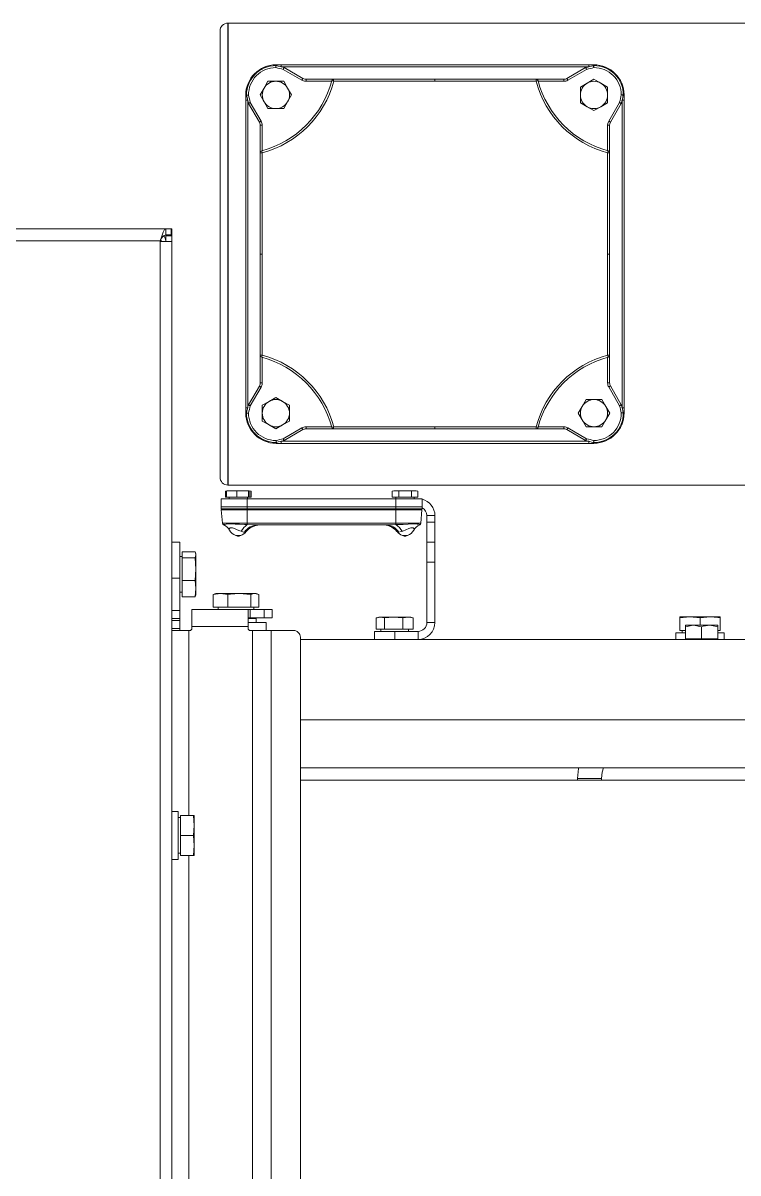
# Model space of a CAD drawing. Header units: millimetres. Extents: x -187347 to 135007, y -6415 to 292048.
# Drawn here: x -54530.3 to -54352.3, y 27590.9 to 27877.1 of the extents above; entities that cross this region are included whole.
import ezdxf

# ---------------------------------------------------------------- set-up
doc = ezdxf.new("R2010")
doc.units = ezdxf.units.MM
doc.header["$LTSCALE"] = 100
doc.layers.get('0').update_dxf_attribs({"lineweight": 18})
doc.layers.add('Layout Multivac', color=2, linetype='Continuous')

# ---------------------------------------------------------------- blocks, each defined once
blk = doc.blocks.new('I319 MD_left to right')
at = {"color": 0, "linetype": 'Continuous', "lineweight": 18}
for p, q in [((3381.25, 2875.44), (3381.25, 2760.44)), ((3516.4, 2875.44), (3381.27, 2875.44)), ((3381.27, 2875.44), (3381.27, 2760.44)), ((3379.27, 2873.44), (3379.27, 2762.44)), ((3393.18, 2865.05), (3393.23, 2865.05)), ((3393.23, 2865.05), (3393.27, 2865.05)), ((3393.27, 2865.05), (3394.47, 2865.05)), ((3394.47, 2865.05), (3471.07, 2865.05)), ((3394.47, 2865.05), (3394.47, 2864.55)), ((3471.07, 2865.05), (3471.07, 2864.55)), ((3471.07, 2865.05), (3472.27, 2865.05)), ((3472.27, 2865.05), (3472.32, 2865.05)), ((3393.18, 2864.34), (3393.19, 2864.84)), ((3393.18, 2864.34), (3393.29, 2864.83)), ((3471.07, 2864.55), (3394.47, 2864.55)), ((3395.01, 2863.91), (3395.13, 2864.39)), ((3395.01, 2863.91), (3395.26, 2864.34)), ((3399.68, 2861.21), (3395.01, 2863.91)), ((3395.26, 2864.34), (3399.93, 2861.64)), ((3465.61, 2861.64), (3470.28, 2864.34)), ((3470.53, 2863.91), (3465.86, 2861.21)), ((3470.28, 2864.34), (3470.53, 2863.91)), ((3470.41, 2864.39), (3470.53, 2863.91)), ((3472.2, 2864.83), (3472.32, 2864.34)), ((3472.32, 2864.84), (3472.32, 2864.34)), ((3391.21, 2860.94), (3390.23, 2859.24)), ((3393.17, 2860.94), (3391.21, 2860.94)), ((3395.12, 2860.94), (3393.17, 2860.94)), ((3396.1, 2859.24), (3395.12, 2860.94)), ((3399.68, 2861.21), (3399.93, 2861.64)), ((3400.69, 2860.94), (3400.69, 2861.44)), ((3400.69, 2861.44), (3407.56, 2861.44)), ((3407.05, 2860.94), (3400.69, 2860.94)), ((3407.08, 2861.07), (3407.56, 2860.94)), ((3407.56, 2860.94), (3407.56, 2861.44)), ((3407.56, 2861.44), (3432.77, 2861.44)), ((3432.77, 2860.94), (3407.56, 2860.94)), ((3432.77, 2860.94), (3432.77, 2861.44)), ((3432.77, 2861.44), (3457.98, 2861.44)), ((3457.98, 2860.94), (3432.77, 2860.94)), ((3457.98, 2860.94), (3457.98, 2861.44)), ((3457.98, 2861.44), (3464.86, 2861.44)), ((3457.98, 2860.94), (3458.46, 2861.07)), ((3464.86, 2860.94), (3458.49, 2860.94)), ((3464.86, 2861.44), (3464.86, 2860.94)), ((3465.61, 2861.64), (3465.86, 2861.21)), ((3470.68, 2860.48), (3468.98, 2859.5)), ((3468.98, 2859.5), (3468.98, 2857.55)), ((3472.37, 2861.46), (3470.68, 2860.48)), ((3474.07, 2860.48), (3472.37, 2861.46)), ((3475.76, 2859.5), (3474.07, 2860.48)), ((3475.76, 2857.55), (3475.76, 2859.5)), ((3385.66, 2857.44), (3385.66, 2857.5)), ((3385.66, 2856.24), (3385.66, 2857.44)), ((3386.37, 2857.49), (3385.87, 2857.49)), ((3386.37, 2857.49), (3385.89, 2857.38)), ((3390.23, 2859.24), (3389.25, 2857.55)), ((3389.25, 2857.55), (3390.23, 2855.85)), ((3397.08, 2857.55), (3396.1, 2859.24)), ((3396.1, 2855.85), (3397.08, 2857.55)), ((3468.98, 2857.55), (3468.98, 2855.59)), ((3475.76, 2855.59), (3475.76, 2857.55)), ((3479.66, 2857.42), (3479.17, 2857.53)), ((3479.67, 2857.53), (3479.17, 2857.53)), ((3479.88, 2857.53), (3479.88, 2857.49)), ((3479.88, 2857.49), (3479.88, 2857.44)), ((3479.88, 2857.44), (3479.88, 2856.24)), ((3385.66, 2779.65), (3385.66, 2856.24)), ((3386.16, 2856.24), (3385.66, 2856.24)), ((3386.16, 2856.24), (3386.16, 2779.65)), ((3386.81, 2855.7), (3386.32, 2855.58)), ((3386.81, 2855.7), (3386.37, 2855.45)), ((3389.07, 2850.78), (3386.37, 2855.45)), ((3386.81, 2855.7), (3389.5, 2851.03)), ((3390.23, 2855.85), (3391.21, 2854.16)), ((3391.21, 2854.16), (3393.17, 2854.16)), ((3393.17, 2854.16), (3395.12, 2854.16)), ((3395.12, 2854.16), (3396.1, 2855.85)), ((3468.98, 2855.59), (3470.68, 2854.61)), ((3470.68, 2854.61), (3472.37, 2853.63)), ((3472.37, 2853.63), (3474.07, 2854.61)), ((3474.07, 2854.61), (3475.76, 2855.59)), ((3476.04, 2851.03), (3478.73, 2855.7)), ((3479.17, 2855.45), (3476.47, 2850.78)), ((3479.22, 2855.58), (3478.73, 2855.7)), ((3479.17, 2855.45), (3478.73, 2855.7)), ((3479.38, 2779.65), (3479.38, 2856.24)), ((3479.88, 2856.24), (3479.38, 2856.24)), ((3479.88, 2856.24), (3479.88, 2779.65)), ((3389.5, 2851.03), (3389.07, 2850.78)), ((3476.47, 2850.78), (3476.04, 2851.03)), ((3389.77, 2850.03), (3389.27, 2850.03)), ((3389.27, 2843.15), (3389.27, 2850.03)), ((3389.77, 2850.03), (3389.77, 2843.67)), ((3475.77, 2843.67), (3475.77, 2850.02)), ((3476.27, 2850.02), (3475.77, 2850.02)), ((3476.27, 2850.02), (3476.27, 2843.15)), ((3389.27, 2817.94), (3389.27, 2843.15)), ((3389.27, 2843.15), (3389.77, 2843.15)), ((3389.65, 2843.63), (3389.77, 2843.15)), ((3389.77, 2843.15), (3389.77, 2817.94)), ((3475.77, 2843.15), (3475.89, 2843.63)), ((3475.77, 2817.94), (3475.77, 2843.15)), ((3475.77, 2843.15), (3476.27, 2843.15)), ((3476.27, 2843.15), (3476.27, 2817.94)), ((2935.11, 2824.24), (3365.77, 2824.24)), ((3365.77, 2822.74), (3365.77, 2824.24)), ((3365.77, 2824.24), (3367.09, 2824.24)), ((3365.77, 2822.74), (3367.09, 2822.74)), ((3365.77, 2822.64), (3367.27, 2822.64)), ((3365.77, 2822.44), (3365.77, 2822.64)), ((3367.27, 2822.44), (3365.77, 2822.44)), ((3365.77, 2821.04), (3365.77, 2822.44)), ((3366.92, 2822.64), (3366.87, 2822.74)), ((3367.09, 2822.74), (3367.09, 2824.24)), ((3367.09, 2824.24), (3367.27, 2824.24)), ((3367.27, 2822.74), (3367.09, 2822.74)), ((3367.27, 2824.24), (3367.27, 2822.74)), ((3367.27, 2824.24), (3367.28, 2824.24)), ((3367.27, 2822.74), (3367.28, 2822.74)), ((3367.27, 2822.64), (3367.27, 2822.44)), ((3367.27, 2821.04), (3367.27, 2822.44)), ((3367.28, 2822.74), (3367.28, 2824.24)), ((3364.4, 2821.24), (2935.44, 2821.24)), ((3364.4, 2821.24), (3364.4, 2821.04)), ((3364.4, 2821.04), (3364.4, 2114.74)), ((3367.27, 2821.04), (3364.4, 2821.04)), ((3364.77, 2821.04), (3364.45, 2821.37)), ((3367.27, 2821.04), (3367.27, 2114.74)), ((3389.27, 2792.74), (3389.27, 2817.94)), ((3389.77, 2817.94), (3389.77, 2792.74)), ((3475.77, 2792.74), (3475.77, 2817.94)), ((3475.77, 2817.94), (3476.27, 2817.94)), ((3476.27, 2817.94), (3476.27, 2792.74)), ((3389.27, 2792.74), (3389.77, 2792.74)), ((3389.27, 2785.86), (3389.27, 2792.74)), ((3389.65, 2792.25), (3389.77, 2792.74)), ((3389.77, 2792.22), (3389.77, 2785.86)), ((3475.77, 2792.74), (3476.27, 2792.74)), ((3475.77, 2792.74), (3475.89, 2792.25)), ((3475.77, 2785.86), (3475.77, 2792.22)), ((3476.27, 2792.74), (3476.27, 2785.86)), ((3386.37, 2780.43), (3389.07, 2785.1)), ((3389.5, 2784.85), (3389.07, 2785.1)), ((3389.77, 2785.86), (3389.27, 2785.86)), ((3476.27, 2785.86), (3475.77, 2785.86)), ((3476.47, 2785.11), (3476.04, 2784.86)), ((3476.47, 2785.11), (3479.17, 2780.43)), ((3389.5, 2784.85), (3386.81, 2780.18)), ((3393.17, 2782.25), (3391.47, 2781.27)), ((3394.86, 2781.27), (3393.17, 2782.25)), ((3478.73, 2780.18), (3476.04, 2784.86)), ((3386.16, 2779.65), (3385.66, 2779.65)), ((3385.66, 2778.44), (3385.66, 2779.65)), ((3386.81, 2780.18), (3386.32, 2780.3)), ((3386.81, 2780.18), (3386.37, 2780.43)), ((3391.47, 2781.27), (3389.78, 2780.3)), ((3389.78, 2780.3), (3389.78, 2778.34)), ((3396.56, 2780.3), (3394.86, 2781.27)), ((3396.56, 2778.34), (3396.56, 2780.3)), ((3469.44, 2780.03), (3468.46, 2778.34)), ((3470.42, 2781.73), (3469.44, 2780.03)), ((3472.37, 2781.73), (3470.42, 2781.73)), ((3474.33, 2781.73), (3472.37, 2781.73)), ((3475.31, 2780.03), (3474.33, 2781.73)), ((3476.29, 2778.34), (3475.31, 2780.03)), ((3479.17, 2780.43), (3478.73, 2780.18)), ((3479.22, 2780.3), (3478.73, 2780.18)), ((3479.88, 2779.65), (3479.38, 2779.65)), ((3479.88, 2779.65), (3479.88, 2778.44)), ((3385.66, 2778.4), (3385.66, 2778.44)), ((3385.66, 2778.35), (3385.66, 2778.4)), ((3386.37, 2778.36), (3385.87, 2778.36)), ((3386.37, 2778.36), (3385.88, 2778.46)), ((3389.78, 2778.34), (3389.78, 2776.38)), ((3389.78, 2776.38), (3391.47, 2775.4)), ((3394.86, 2775.4), (3396.56, 2776.38)), ((3396.56, 2776.38), (3396.56, 2778.34)), ((3468.46, 2778.34), (3469.44, 2776.64)), ((3469.44, 2776.64), (3470.42, 2774.95)), ((3474.33, 2774.95), (3475.31, 2776.64)), ((3475.31, 2776.64), (3476.29, 2778.34)), ((3479.65, 2778.51), (3479.17, 2778.39)), ((3479.67, 2778.39), (3479.17, 2778.39)), ((3479.88, 2778.44), (3479.88, 2778.39)), ((3391.47, 2775.4), (3393.17, 2774.42)), ((3393.17, 2774.42), (3394.86, 2775.4)), ((3395.01, 2771.98), (3399.68, 2774.68)), ((3399.93, 2774.24), (3395.26, 2771.55)), ((3399.68, 2774.68), (3399.93, 2774.24)), ((3400.68, 2774.94), (3407.05, 2774.94)), ((3400.68, 2774.94), (3400.68, 2774.44)), ((3407.56, 2774.44), (3400.68, 2774.44)), ((3407.08, 2774.82), (3407.56, 2774.94)), ((3407.56, 2774.94), (3432.77, 2774.94)), ((3407.56, 2774.44), (3407.56, 2774.94)), ((3432.77, 2774.44), (3407.56, 2774.44)), ((3432.77, 2774.94), (3457.98, 2774.94)), ((3457.98, 2774.44), (3432.77, 2774.44)), ((3457.98, 2774.94), (3458.46, 2774.82)), ((3457.98, 2774.44), (3457.98, 2774.94)), ((3464.85, 2774.44), (3457.98, 2774.44)), ((3458.49, 2774.94), (3464.85, 2774.94)), ((3464.85, 2774.44), (3464.85, 2774.94)), ((3465.61, 2774.24), (3465.86, 2774.67)), ((3470.28, 2771.55), (3465.61, 2774.24)), ((3465.86, 2774.67), (3470.53, 2771.98)), ((3470.42, 2774.95), (3472.37, 2774.95)), ((3472.37, 2774.95), (3474.33, 2774.95)), ((3393.22, 2771.54), (3393.22, 2771.04)), ((3393.22, 2771.54), (3393.34, 2771.06)), ((3393.27, 2770.83), (3393.22, 2770.83)), ((3394.47, 2770.83), (3393.27, 2770.83)), ((3394.47, 2771.33), (3471.07, 2771.33)), ((3394.47, 2771.33), (3394.47, 2770.83)), ((3471.07, 2770.83), (3394.47, 2770.83)), ((3395.01, 2771.98), (3395.13, 2771.49)), ((3395.01, 2771.98), (3395.26, 2771.55)), ((3470.28, 2771.55), (3470.53, 2771.98)), ((3470.41, 2771.49), (3470.53, 2771.98)), ((3471.07, 2771.33), (3471.07, 2770.83)), ((3472.27, 2770.83), (3471.07, 2770.83)), ((3472.25, 2771.05), (3472.36, 2771.54)), ((3472.31, 2770.83), (3472.27, 2770.83)), ((3472.36, 2770.83), (3472.31, 2770.83)), ((3472.35, 2771.04), (3472.36, 2771.54)), ((3381.27, 2760.44), (3516.4, 2760.44)), ((3379.57, 2755.04), (3379.57, 2757.04)), ((3379.57, 2757.04), (3386.07, 2757.04)), ((3381.07, 2759.04), (3380.64, 2758.93)), ((3380.65, 2758.93), (3380.99, 2758.98)), ((3380.65, 2758.93), (3380.65, 2757.44)), ((3380.92, 2757.44), (3380.65, 2757.44)), ((3380.92, 2758.93), (3382.21, 2759.04)), ((3381.08, 2759.04), (3380.92, 2758.93)), ((3380.92, 2758.93), (3380.92, 2757.44)), ((3383.5, 2757.44), (3380.92, 2757.44)), ((3382.21, 2759.04), (3381.07, 2759.04)), ((3381.54, 2757.44), (3381.54, 2757.04)), ((3382.21, 2759.04), (3383.5, 2758.93)), ((3384.95, 2759.04), (3382.21, 2759.04)), ((3383.5, 2758.93), (3383.5, 2757.44)), ((3386.4, 2757.44), (3383.5, 2757.44)), ((3384.95, 2759.04), (3386.4, 2758.93)), ((3386.56, 2759.04), (3384.95, 2759.04)), ((3386.07, 2757.04), (3386.07, 2755.04)), ((3423.07, 2757.04), (3386.07, 2757.04)), ((3386.11, 2757.04), (3386.11, 2757.44)), ((3386.4, 2758.93), (3386.56, 2759.04)), ((3386.4, 2758.93), (3386.4, 2757.44)), ((3386.72, 2757.44), (3386.4, 2757.44)), ((3386.56, 2759.04), (3386.72, 2758.93)), ((3387, 2758.93), (3386.57, 2759.04)), ((3386.72, 2758.93), (3386.72, 2757.44)), ((3386.99, 2757.44), (3386.72, 2757.44)), ((3386.99, 2758.93), (3386.99, 2757.44)), ((3422.57, 2759.04), (3422.14, 2758.93)), ((3422.15, 2758.93), (3422.97, 2759.04)), ((3422.15, 2758.93), (3422.15, 2757.44)), ((3423.79, 2757.44), (3422.15, 2757.44)), ((3422.97, 2759.04), (3422.57, 2759.04)), ((3422.97, 2759.04), (3423.79, 2758.93)), ((3425.38, 2759.04), (3422.97, 2759.04)), ((3423.04, 2757.44), (3423.04, 2757.04)), ((3423.07, 2755.04), (3423.07, 2757.04)), ((3423.07, 2757.04), (3429.57, 2757.04)), ((3423.79, 2758.93), (3423.79, 2757.44)), ((3426.97, 2757.44), (3423.79, 2757.44)), ((3425.38, 2759.04), (3426.97, 2758.93)), ((3427.73, 2759.04), (3425.38, 2759.04)), ((3426.97, 2758.93), (3427.73, 2759.04)), ((3426.97, 2758.93), (3426.97, 2757.44)), ((3428.49, 2757.44), (3426.97, 2757.44)), ((3427.61, 2757.04), (3427.61, 2757.44)), ((3427.73, 2759.04), (3428.49, 2758.93)), ((3428.07, 2759.04), (3427.73, 2759.04)), ((3428.5, 2758.93), (3428.07, 2759.04)), ((3428.49, 2758.93), (3428.49, 2757.44)), ((3429.57, 2757.04), (3429.57, 2755.04)), ((3379.57, 2754.54), (3379.57, 2755.04)), ((3386.07, 2755.04), (3379.57, 2755.04)), ((3386.07, 2754.54), (3379.57, 2754.54)), ((3386.07, 2754.32), (3379.59, 2754.32)), ((3379.88, 2751), (3379.59, 2754.32)), ((3386.07, 2754.54), (3386.07, 2755.04)), ((3423.07, 2755.04), (3386.07, 2755.04)), ((3386.07, 2754.54), (3386.07, 2754.32)), ((3423.07, 2754.54), (3386.07, 2754.54)), ((3423.07, 2754.32), (3386.07, 2754.32)), ((3386.07, 2751), (3386.07, 2754.32)), ((3423.07, 2754.54), (3423.07, 2755.04)), ((3429.57, 2755.04), (3423.07, 2755.04)), ((3423.07, 2754.54), (3423.07, 2754.32)), ((3429.57, 2754.54), (3423.07, 2754.54)), ((3429.55, 2754.32), (3423.07, 2754.32)), ((3423.07, 2754.32), (3423.07, 2751)), ((3429.55, 2754.32), (3429.26, 2751)), ((3429.57, 2754.54), (3429.57, 2755.04)), ((3379.88, 2751), (3386.07, 2751)), ((3380.26, 2750.55), (3380.16, 2750.59)), ((3386.07, 2751), (3423.07, 2751)), ((3386.07, 2751), (3386.07, 2750.59)), ((3420.48, 2750.54), (3388.66, 2750.54)), ((3423.07, 2751), (3429.26, 2751)), ((3423.07, 2751), (3423.07, 2750.59)), ((3430.77, 2752.84), (3432.77, 2752.84)), ((3430.77, 2752.84), (3430.77, 2751.24)), ((3430.77, 2751.24), (3432.77, 2751.24)), ((3430.77, 2746.24), (3430.77, 2751.24)), ((3432.77, 2752.84), (3432.77, 2751.24)), ((3432.77, 2751.24), (3432.77, 2746.24)), ((3383.2, 2747.9), (3383.45, 2747.81)), ((3383.2, 2747.9), (3384.44, 2747.9)), ((3383.45, 2747.81), (3384.19, 2747.81)), ((3384.19, 2747.81), (3384.44, 2747.9)), ((3385.58, 2748.73), (3385.34, 2748.73)), ((3423.8, 2748.73), (3423.56, 2748.73)), ((3424.7, 2747.9), (3424.95, 2747.81)), ((3424.7, 2747.9), (3425.32, 2747.9)), ((3424.95, 2747.81), (3425.32, 2747.81)), ((3425.32, 2747.9), (3425.94, 2747.9)), ((3425.32, 2747.81), (3425.69, 2747.81)), ((3425.69, 2747.81), (3425.94, 2747.9)), ((3367.27, 2746.24), (3369.27, 2746.24)), ((3369.27, 2746.24), (3369.27, 2737.24)), ((3432.77, 2746.24), (3430.77, 2746.24)), ((3430.77, 2741.24), (3430.77, 2746.24)), ((3432.77, 2746.24), (3432.77, 2741.24)), ((3369.87, 2742.68), (3369.27, 2742.68)), ((3373.06, 2743.82), (3369.87, 2743.82)), ((3369.87, 2742.31), (3369.87, 2743.82)), ((3373.06, 2742.31), (3369.87, 2742.31)), ((3369.87, 2736.73), (3369.87, 2742.31)), ((3373.27, 2743.07), (3373.06, 2742.31)), ((3373.27, 2743.24), (3373.22, 2743.42)), ((3373.27, 2743.07), (3373.27, 2743.24)), ((3373.27, 2739.52), (3373.27, 2743.07)), ((3373.27, 2739.52), (3373.06, 2736.73)), ((3373.27, 2734.69), (3373.27, 2739.52)), ((3432.77, 2741.24), (3430.77, 2741.24)), ((3430.77, 2741.24), (3430.77, 2726.24)), ((3432.77, 2726.24), (3432.77, 2741.24)), ((3369.27, 2737.24), (3367.27, 2737.24)), ((3369.27, 2737.24), (3369.27, 2729.24)), ((3373.06, 2736.73), (3369.87, 2736.73)), ((3369.87, 2732.66), (3369.87, 2736.73)), ((3373.06, 2736.73), (3373.27, 2734.69)), ((3369.27, 2733.8), (3369.87, 2733.8)), ((3373.27, 2734.69), (3373.06, 2732.66)), ((3373.27, 2733.24), (3373.27, 2734.69)), ((3377.57, 2733.23), (3379.4, 2733.44)), ((3378.27, 2733.44), (3377.92, 2733.35)), ((3379.4, 2733.44), (3378.27, 2733.44)), ((3379.4, 2733.44), (3381.23, 2733.23)), ((3384.08, 2733.44), (3379.4, 2733.44)), ((3384.08, 2733.44), (3386.93, 2733.23)), ((3387.95, 2733.44), (3384.08, 2733.44)), ((3387.95, 2733.44), (3388.97, 2733.23)), ((3388.27, 2733.44), (3387.95, 2733.44)), ((3388.62, 2733.35), (3388.27, 2733.44)), ((3373.06, 2732.66), (3369.87, 2732.66)), ((3373.06, 2732.66), (3373.17, 2733.07)), ((3373.22, 2733.06), (3373.27, 2733.24)), ((3377.93, 2733.31), (3377.57, 2733.23)), ((3377.57, 2733.23), (3377.57, 2730.04)), ((3381.23, 2733.23), (3381.23, 2730.04)), ((3386.93, 2733.23), (3386.93, 2730.04)), ((3388.97, 2733.23), (3388.97, 2730.04)), ((3367.27, 2729.24), (3369.27, 2729.24)), ((3369.27, 2729.24), (3369.27, 2727.24)), ((3372.27, 2725.24), (3372.27, 2729.44)), ((3386.27, 2729.44), (3372.27, 2729.44)), ((3381.23, 2730.04), (3377.57, 2730.04)), ((3378.83, 2730.04), (3378.83, 2729.44)), ((3386.93, 2730.04), (3381.23, 2730.04)), ((3386.27, 2729.44), (3386.27, 2725.24)), ((3386.27, 2729.44), (3386.77, 2729.44)), ((3386.77, 2729.44), (3386.77, 2727.44)), ((3386.77, 2729.44), (3390.27, 2729.44)), ((3388.97, 2730.04), (3386.93, 2730.04)), ((3387.71, 2729.44), (3387.71, 2730.04)), ((3390.27, 2727.44), (3390.27, 2729.44)), ((3390.27, 2729.44), (3392.27, 2729.44)), ((3392.27, 2729.44), (3392.27, 2727.44)), ((3493.77, 2727.43), (3496.27, 2727.64)), ((3493.77, 2727.64), (3493.77, 2727.43)), ((3496.27, 2727.64), (3493.77, 2727.64)), ((3496.27, 2727.64), (3498.77, 2727.43)), ((3501.27, 2727.64), (3496.27, 2727.64)), ((3498.77, 2727.43), (3501.27, 2727.64)), ((3503.77, 2727.64), (3501.27, 2727.64)), ((3503.77, 2727.43), (3503.77, 2727.64)), ((3369.27, 2727.24), (3367.27, 2727.24)), ((3369.27, 2726.74), (3367.27, 2726.74)), ((3369.27, 2727.24), (3369.27, 2726.74)), ((3369.27, 2726.74), (3369.27, 2724.74)), ((3386.27, 2725.24), (3372.27, 2725.24)), ((3372.27, 2725.24), (3372.27, 2724.74)), ((3386.77, 2727.44), (3386.27, 2727.44)), ((3386.27, 2727.24), (3388.27, 2727.24)), ((3386.27, 2726.24), (3390.77, 2726.24)), ((3386.27, 2725.24), (3386.27, 2724.74)), ((3386.77, 2727.44), (3390.27, 2727.44)), ((3388.27, 2726.24), (3388.27, 2727.24)), ((3392.27, 2727.44), (3390.27, 2727.44)), ((3390.77, 2724.24), (3390.77, 2726.24)), ((3418.16, 2727.38), (3418.16, 2724.54)), ((3418.77, 2727.54), (3418.32, 2727.42)), ((3418.77, 2727.54), (3419.17, 2727.54)), ((3419.17, 2727.54), (3420.18, 2727.38)), ((3419.17, 2727.54), (3422.49, 2727.54)), ((3420.18, 2727.38), (3422.49, 2727.54)), ((3420.18, 2727.38), (3420.18, 2724.54)), ((3422.49, 2727.54), (3424.79, 2727.38)), ((3422.49, 2727.54), (3426.08, 2727.54)), ((3424.79, 2727.38), (3426.08, 2727.54)), ((3424.79, 2727.38), (3424.79, 2724.54)), ((3426.08, 2727.54), (3427.38, 2727.38)), ((3426.77, 2727.54), (3426.08, 2727.54)), ((3427.22, 2727.42), (3426.77, 2727.54)), ((3427.38, 2727.38), (3427.2, 2727.41)), ((3427.38, 2727.38), (3427.38, 2724.54)), ((3430.77, 2726.24), (3432.77, 2726.24)), ((3493.77, 2727.43), (3493.77, 2724.24)), ((3495.17, 2725.18), (3495.17, 2725.54)), ((3497.17, 2725.54), (3495.17, 2725.54)), ((3495.17, 2722.19), (3495.17, 2725.18)), ((3499.17, 2725.18), (3497.17, 2725.54)), ((3501.17, 2725.54), (3497.17, 2725.54)), ((3498.77, 2727.43), (3498.77, 2725.54)), ((3499.17, 2722.19), (3499.17, 2725.18)), ((3503.17, 2725.54), (3501.17, 2725.54)), ((3503.17, 2725.54), (3503.17, 2725.18)), ((3503.17, 2722.19), (3503.17, 2725.18)), ((3503.77, 2727.43), (3503.77, 2724.24)), ((3367.27, 2724.74), (3369.27, 2724.74)), ((3367.27, 2724.24), (3371.47, 2724.24)), ((3369.27, 2724.74), (3369.27, 2724.24)), ((3371.47, 2724.24), (3371.77, 2724.24)), ((3371.47, 2678.24), (3371.47, 2724.24)), ((3386.77, 2724.24), (3387.36, 2724.24)), ((3387.36, 2152.24), (3387.36, 2724.24)), ((3387.36, 2724.24), (3392.03, 2724.24)), ((3392.03, 2152.24), (3392.03, 2724.24)), ((3392.03, 2724.24), (3397.86, 2724.24)), ((3399.27, 2154.24), (3399.27, 2722.24)), ((3399.27, 2722.04), (3604.89, 2722.04)), ((3417.77, 2722.04), (3417.77, 2724.04)), ((3417.77, 2724.04), (3422.77, 2724.04)), ((3420.18, 2724.54), (3418.16, 2724.54)), ((3419.33, 2724.54), (3419.33, 2724.04)), ((3424.79, 2724.54), (3420.18, 2724.54)), ((3422.77, 2724.04), (3422.77, 2722.04)), ((3422.77, 2724.04), (3428.57, 2724.04)), ((3427.38, 2724.54), (3424.79, 2724.54)), ((3426.21, 2724.04), (3426.21, 2724.54)), ((3428.57, 2724.04), (3428.57, 2722.04)), ((3492.77, 2723.64), (3492.77, 2722.04)), ((3492.77, 2723.64), (3495.17, 2723.64)), ((3495.17, 2724.24), (3493.77, 2724.24)), ((3494.33, 2724.24), (3494.33, 2723.64)), ((3499.17, 2722.19), (3495.17, 2722.19)), ((3495.73, 2722.19), (3495.73, 2722.04)), ((3503.17, 2722.19), (3499.17, 2722.19)), ((3502.61, 2722.04), (3502.61, 2722.19)), ((3503.77, 2724.24), (3503.17, 2724.24)), ((3503.21, 2723.64), (3503.21, 2724.24)), ((3503.21, 2723.64), (3504.77, 2723.64)), ((3504.77, 2722.04), (3504.77, 2723.64)), ((3399.27, 2702.04), (3644.77, 2702.04)), ((3399.27, 2690.04), (3644.77, 2690.04)), ((3613.77, 2687.04), (3399.27, 2687.04)), ((3474.27, 2687.44), (3468.27, 2687.44)), ((3468.27, 2687.04), (3468.27, 2687.44)), ((3474.27, 2687.04), (3474.27, 2687.44)), ((3368.87, 2679.24), (3367.27, 2679.24)), ((3368.87, 2667.24), (3368.87, 2679.24)), ((3369.47, 2677.68), (3368.87, 2677.68)), ((3369.47, 2673.24), (3369.47, 2678.24)), ((3372.66, 2678.24), (3369.47, 2678.24)), ((3372.66, 2678.24), (3372.87, 2675.74)), ((3372.87, 2678.24), (3372.66, 2678.24)), ((3372.87, 2675.74), (3372.87, 2678.24)), ((3372.87, 2675.74), (3372.66, 2673.24)), ((3372.87, 2670.74), (3372.87, 2675.74)), ((3369.47, 2668.24), (3369.47, 2673.24)), ((3372.66, 2673.24), (3369.47, 2673.24)), ((3372.66, 2673.24), (3372.87, 2670.74)), ((3372.87, 2670.74), (3372.66, 2668.24)), ((3372.87, 2668.24), (3372.87, 2670.74)), ((3368.87, 2668.8), (3369.47, 2668.8)), ((3372.66, 2668.24), (3369.47, 2668.24)), ((3371.47, 2216.04), (3371.47, 2668.24)), ((3372.66, 2668.24), (3372.87, 2668.24)), ((3367.27, 2667.24), (3368.87, 2667.24))]:
    blk.add_line(p, q, dxfattribs=at)
at = {"color": 0, "linetype": 'Continuous', "lineweight": 18, "flags": 128}
for points in [[(3400.69, 2860.94), (3400.32, 2860.97), (3399.68, 2861.21)], [(3399.93, 2861.64), (3400.41, 2861.47), (3400.69, 2861.44)], [(3475.77, 2850.02), (3475.8, 2850.4), (3476.04, 2851.03)], [(3476.47, 2850.78), (3476.29, 2850.31), (3476.27, 2850.02)], [(3364.4, 2821.24), (3364.79, 2822.39), (3365.14, 2823.36), (3365.46, 2824.01), (3365.77, 2824.24)], [(3389.27, 2817.94), (3389.28, 2817.94), (3389.31, 2817.94), (3389.36, 2817.94), (3389.42, 2817.94), (3389.49, 2817.94), (3389.58, 2817.94), (3389.67, 2817.94), (3389.77, 2817.94)], [(3389.07, 2785.1), (3389.25, 2785.58), (3389.27, 2785.86)], [(3389.77, 2785.86), (3389.74, 2785.49), (3389.5, 2784.85)], [(3432.77, 2774.44), (3432.77, 2774.45), (3432.77, 2774.48), (3432.77, 2774.53), (3432.77, 2774.59), (3432.77, 2774.67), (3432.77, 2774.75), (3432.77, 2774.85), (3432.77, 2774.94)], [(3464.85, 2774.94), (3465.22, 2774.91), (3465.86, 2774.67)], [(3465.61, 2774.24), (3465.13, 2774.42), (3464.85, 2774.44)], [(3383.5, 2758.93), (3383.82, 2758.97), (3384.95, 2759.04)], [(3423.79, 2758.93), (3424.14, 2758.97), (3425.38, 2759.04)], [(3380.16, 2750.59), (3380.15, 2750.6), (3380.32, 2750.67), (3380.81, 2750.75), (3381.29, 2750.78), (3381.63, 2750.79), (3382.3, 2750.78), (3383.02, 2750.74), (3384.14, 2750.68), (3385.37, 2750.62), (3386.07, 2750.59)], [(3380.38, 2750.54), (3380.21, 2750.57), (3380.16, 2750.59)], [(3386.07, 2750.59), (3387.9, 2750.55), (3388.66, 2750.54)], [(3420.48, 2750.54), (3422.25, 2750.57), (3423.07, 2750.59)], [(3423.07, 2750.59), (3423.45, 2750.6), (3424.87, 2750.67), (3426.14, 2750.75), (3426.9, 2750.78), (3427.29, 2750.79), (3427.89, 2750.78), (3428.35, 2750.74), (3428.79, 2750.68), (3428.98, 2750.62), (3428.98, 2750.59)], [(3384.53, 2748.94), (3384.21, 2749.06), (3383.53, 2749.33), (3382.85, 2749.61), (3382.39, 2749.76), (3382, 2749.81), (3381.81, 2749.77), (3381.61, 2749.62), (3381.57, 2749.29), (3381.63, 2749.22)], [(3385.34, 2748.73), (3385.1, 2748.76), (3384.53, 2748.94)], [(3423.56, 2748.73), (3423.38, 2748.82), (3423.35, 2748.88)], [(3424.61, 2748.94), (3424.35, 2748.85), (3423.8, 2748.73)], [(3427.5, 2749.21), (3427.58, 2749.33), (3427.53, 2749.61), (3427.35, 2749.76), (3427.02, 2749.81), (3426.78, 2749.77), (3426.31, 2749.62), (3425.53, 2749.29), (3424.78, 2749), (3424.61, 2748.94)], [(3373.06, 2743.82), (3373.14, 2743.66), (3373.27, 2743.07)], [(3373.06, 2742.31), (3373.21, 2740.92), (3373.27, 2739.52)], [(3381.23, 2733.23), (3381.85, 2733.31), (3384.08, 2733.44)], [(3386.93, 2733.23), (3387.44, 2733.39), (3387.95, 2733.44)], [(3501.27, 2727.64), (3503.23, 2727.51), (3503.77, 2727.43)], [(3418.16, 2727.38), (3418.38, 2727.44), (3419.17, 2727.54)], [(3497.17, 2725.54), (3497.03, 2725.54), (3495.17, 2725.18)], [(3501.17, 2725.54), (3499.55, 2725.3), (3499.17, 2725.18)], [(3503.17, 2725.18), (3501.61, 2725.52), (3501.17, 2725.54)], [(3468.51, 2690.04), (3468.48, 2689.89), (3468.27, 2687.44)], [(3474.7, 2690.04), (3474.43, 2689.02), (3474.27, 2687.44)]]:
    blk.add_lwpolyline(points, dxfattribs=at)
at = {"color": 0, "linetype": 'Continuous', "lineweight": 18}
for centre, radius, start, end in [((3381.27, 2873.44), 2, 90.6998, 179.9903), ((3393.27, 2857.44), 7.61, 90.6828, 179.5889), ((3389.66, 2864.83), 3.53, 0.131, 3.5475), ((3392.96, 2864.86), 0.326, 355.083, 36.3725), ((3392.98, 2864.85), 0.355, 354.7338, 33.8555), ((3472.51, 2864.86), 0.312, 141.2893, 185.5974), ((3475.85, 2864.85), 3.53, 176.7216, 180.1418), ((3472.27, 2857.44), 7.61, 0.6828, 89.5889), ((3393.17, 2857.55), 7.3, 89.8445, 180.4311), ((3393.17, 2857.55), 6.8, 89.8445, 180.4311), ((3375.94, 2788.02), 78.25, 75.8908, 77.2659), ((3393.18, 2864.34), 0.5, 77.9285, 89.8445), ((3378.95, 2800.65), 65.76, 75.7571, 77.4071), ((3395.01, 2863.91), 0.5, 60.0003, 76.1219), ((3470.53, 2863.91), 0.5, 103.834, 119.9997), ((3539.02, 2585.85), 286.86, 103.47, 103.8387), ((3539.2, 2585.15), 287.09, 103.4701, 103.8386), ((3472.32, 2864.34), 0.5, 90.4311, 103.8357), ((3472.37, 2857.55), 7.3, 359.8445, 90.4311), ((3472.37, 2857.55), 6.8, 359.8445, 90.4311), ((3383.46, 2867.26), 24.42, 284.6811, 345.3189), ((3383.46, 2867.26), 24.92, 284.6811, 345.3189), ((3393.17, 2857.55), 3.39, 89.9997, 149.9997), ((3393.17, 2857.55), 3.39, 29.9997, 89.9997), ((3407.56, 2860.94), 0.5, 90, 165.3189), ((3457.98, 2860.94), 0.5, 14.6811, 90), ((3482.08, 2867.26), 24.92, 194.6811, 255.3189), ((3482.08, 2867.26), 24.42, 194.6811, 255.3189), ((3464.86, 2862.94), 1.5, 269.9989, 300.0016), ((3464.86, 2862.94), 2, 269.9947, 300.0046), ((3472.37, 2857.55), 3.39, 119.9997, 179.9997), ((3472.37, 2857.55), 3.39, 59.9997, 119.9997), ((3472.37, 2857.55), 3.39, 359.9997, 59.9997), ((3385.86, 2861.02), 3.53, 266.7216, 270.1418), ((3385.85, 2857.69), 0.312, 231.2893, 275.5974), ((3386.37, 2857.49), 0.5, 180.4311, 193.8357), ((3664.86, 2924.2), 286.86, 193.47, 193.8387), ((3665.56, 2924.37), 287.09, 193.4701, 193.8386), ((3393.17, 2857.55), 3.39, 149.9997, 209.9997), ((3393.17, 2857.55), 3.39, 329.9997, 29.9997), ((3472.37, 2857.55), 3.39, 179.9997, 239.9997), ((3472.37, 2857.55), 3.39, 299.9997, 359.9997), ((3402.85, 2874.78), 78.25, 345.8908, 347.2659), ((3415.48, 2871.76), 65.76, 345.7571, 347.4071), ((3479.68, 2857.74), 0.355, 264.7338, 303.8555), ((3479.17, 2857.53), 0.5, 347.9285, 359.8445), ((3479.69, 2857.75), 0.326, 265.083, 306.3725), ((3479.66, 2861.05), 3.53, 270.131, 273.5475), ((3386.81, 2855.7), 0.5, 193.834, 209.9997), ((3393.17, 2857.55), 3.39, 209.9997, 269.9997), ((3393.17, 2857.55), 3.39, 269.9997, 329.9997), ((3472.37, 2857.55), 3.39, 239.9997, 299.9997), ((3478.73, 2855.7), 0.5, 330.0003, 346.1219), ((3387.77, 2850.03), 1.5, 359.9989, 30.0016), ((3387.77, 2850.03), 2, 359.9947, 30.0046), ((3389.77, 2843.15), 0.5, 104.6811, 180), ((3475.77, 2843.15), 0.5, 0, 75.3189), ((3366.62, 2820.57), 2.33, 111.2889, 153.169), ((3364.27, 2821.24), 1.5, 0, 52.4601), ((3389.77, 2792.74), 0.5, 180, 255.3189), ((3383.46, 2768.63), 24.42, 14.6811, 75.3189), ((3383.46, 2768.63), 24.92, 14.6811, 75.3189), ((3482.08, 2768.63), 24.92, 104.6811, 165.3189), ((3482.08, 2768.63), 24.42, 104.6811, 165.3189), ((3475.77, 2792.74), 0.5, 284.6811, 0), ((3477.77, 2785.86), 2, 179.9947, 210.0046), ((3477.77, 2785.86), 1.5, 179.9989, 210.0016), ((3450.06, 2764.12), 65.76, 165.7571, 167.4071), ((3386.81, 2780.18), 0.5, 150.0003, 166.1219), ((3462.69, 2761.11), 78.25, 165.8908, 167.2659), ((3393.17, 2778.34), 3.39, 119.9997, 179.9997), ((3393.17, 2778.34), 3.39, 59.9997, 119.9997), ((3393.17, 2778.34), 3.39, 359.9997, 59.9997), ((3472.37, 2778.34), 3.39, 149.9997, 209.9997), ((3472.37, 2778.34), 3.39, 89.9997, 149.9997), ((3472.37, 2778.34), 3.39, 29.9997, 89.9997), ((3472.37, 2778.34), 3.39, 329.9997, 29.9997), ((3199.98, 2711.52), 287.09, 13.4701, 13.8386), ((3478.73, 2780.18), 0.5, 13.834, 29.9997), ((3200.68, 2711.69), 286.86, 13.47, 13.8387), ((3385.86, 2778.15), 0.355, 84.7337, 123.8552), ((3385.85, 2778.14), 0.326, 85.083, 126.3725), ((3385.88, 2774.83), 3.53, 90.131, 93.5475), ((3393.27, 2778.44), 7.61, 180.6828, 269.5889), ((3386.37, 2778.36), 0.5, 167.9285, 179.8445), ((3393.17, 2778.34), 7.3, 179.8445, 270.4311), ((3393.17, 2778.34), 6.8, 179.8445, 270.4311), ((3393.17, 2778.34), 3.39, 179.9997, 239.9997), ((3393.17, 2778.34), 3.39, 299.9997, 359.9997), ((3472.37, 2778.34), 3.39, 209.9997, 269.9997), ((3472.37, 2778.34), 7.3, 269.8445, 0.4311), ((3472.37, 2778.34), 6.8, 269.8445, 0.4311), ((3472.27, 2778.44), 7.61, 270.6828, 359.5889), ((3472.37, 2778.34), 3.39, 269.9997, 329.9997), ((3479.17, 2778.39), 0.5, 0.4311, 13.8357), ((3479.69, 2778.2), 0.312, 51.2893, 95.5974), ((3479.68, 2774.86), 3.53, 86.7216, 90.1418), ((3393.17, 2778.34), 3.39, 239.9997, 299.9997), ((3400.68, 2772.95), 2, 89.9947, 120.0046), ((3400.68, 2772.95), 1.5, 89.9989, 120.0016), ((3407.56, 2774.94), 0.5, 194.6811, 270), ((3457.98, 2774.94), 0.5, 270, 345.3189), ((3326.34, 3050.73), 287.09, 283.4701, 283.8386), ((3393.22, 2771.54), 0.5, 270.4311, 283.8357), ((3389.69, 2771.03), 3.53, 356.7216, 0.1418), ((3393.03, 2771.03), 0.312, 321.2893, 5.5974), ((3326.52, 3050.03), 286.86, 283.47, 283.8387), ((3395.01, 2771.98), 0.5, 283.834, 299.9997), ((3470.53, 2771.98), 0.5, 240.0003, 256.1219), ((3486.59, 2835.23), 65.76, 255.7571, 257.4071), ((3489.6, 2847.86), 78.25, 255.8908, 257.2659), ((3472.56, 2771.03), 0.355, 174.7337, 213.8552), ((3472.36, 2771.54), 0.5, 257.9285, 269.8445), ((3472.58, 2771.03), 0.326, 175.083, 216.3725), ((3475.88, 2771.05), 3.53, 180.131, 183.5475), ((3381.27, 2762.44), 2, 180.0122, 269.2976), ((3428.57, 2752.84), 4.2, 0, 76.2259), ((3379.79, 2754.34), 0.2, 90, 185), ((3429.35, 2754.34), 0.2, 355, 90), ((3428.57, 2752.84), 2.2, 0, 62.9643), ((3380.38, 2751.04), 0.5, 185, 244.6625), ((3378.64, 2747.55), 3.4, 29.0565, 61.8944), ((3389.1, 2746.23), 5.31, 124.7681, 149.279), ((3388.78, 2746.37), 4.17, 91.5966, 145.5434), ((3389.43, 2745.61), 4.93, 90.0194, 107.8354), ((3419.71, 2745.6), 4.94, 68.6036, 89.9609), ((3420.36, 2746.37), 4.17, 34.4566, 88.4034), ((3420.04, 2746.23), 5.31, 30.721, 55.2319), ((3430.34, 2747.76), 3.14, 115.7681, 153.0396), ((3428.76, 2751.04), 0.5, 295.3375, 355), ((3384.26, 2750.81), 3.1, 211.3272, 250), ((3383.82, 2748.82), 1.08, 250, 270), ((3383.82, 2748.82), 1.08, 270, 290), ((3383.38, 2750.81), 3.1, 290, 321.3133), ((3389.51, 2745.4), 5.16, 107.9891, 139.7366), ((3385.56, 2748.98), 0.248, 273.1748, 336.9949), ((3388.83, 2746.61), 3.77, 103.4562, 143.1782), ((3420.23, 2746.49), 3.9, 37.6039, 71.422), ((3419.61, 2745.38), 5.18, 40.3125, 68.4953), ((3425.76, 2750.81), 3.1, 218.6367, 250), ((3425.32, 2748.82), 1.08, 250, 270), ((3425.32, 2748.82), 1.08, 270, 290), ((3424.88, 2750.81), 3.1, 290, 328.6052), ((3428.57, 2726.24), 4.2, 270, 0), ((3428.57, 2726.24), 2.2, 270, 0), ((3371.77, 2724.74), 0.5, 270, 0), ((3386.77, 2724.74), 0.5, 180, 270), ((3397.5, 2722.49), 1.79, 351.9505, 78.5782)]:
    blk.add_arc(centre, radius, start, end, dxfattribs=at)

msp = doc.modelspace()

# ---------------------------------------------------------------- block references
at = {"layer": 'Layout Multivac'}
msp.add_blockref('I319 MD_left to right', (-57860.53, 25001.63, 3.45), dxfattribs=at)

doc.saveas('drawing.dxf')
